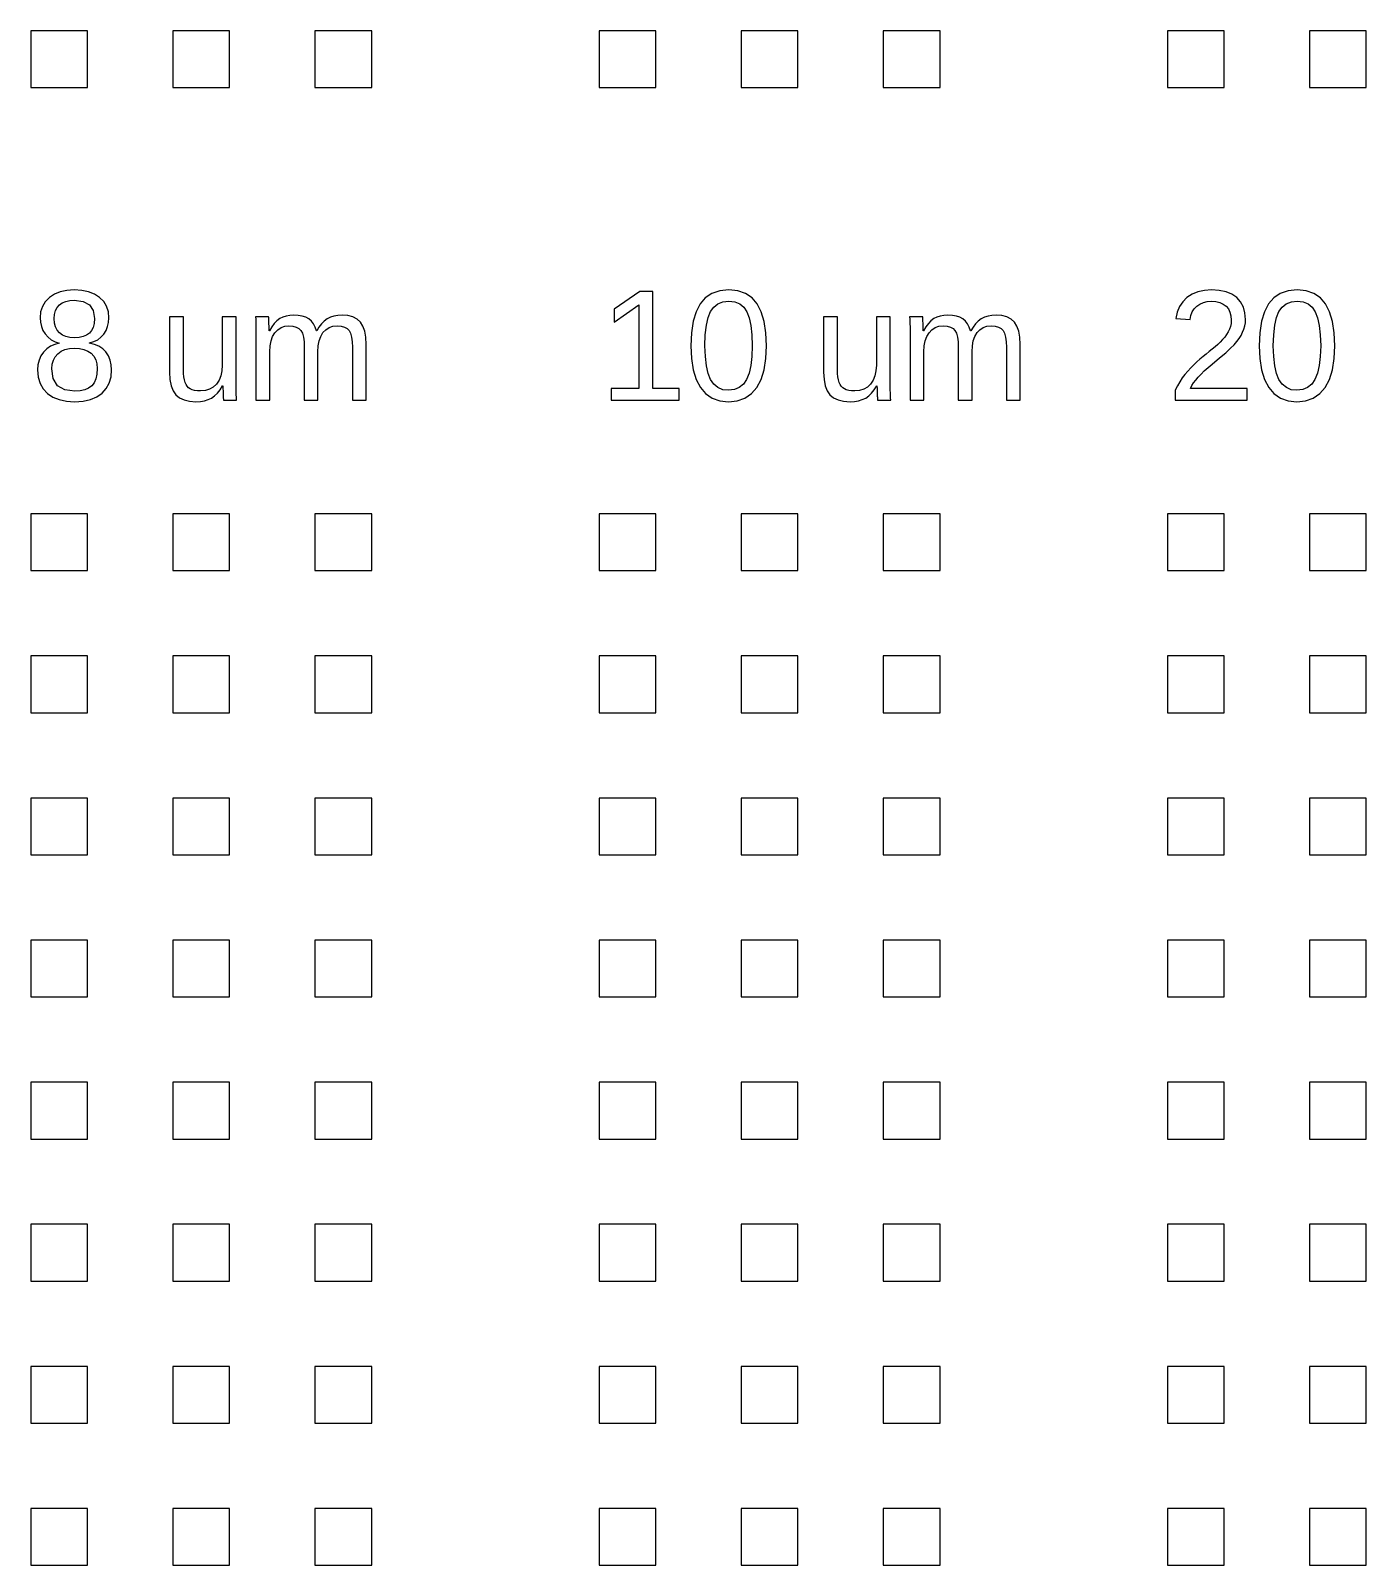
# Model space of a CAD drawing. Header units: metres. Extents: x -21500 to 21500, y -23900 to 23900.
# Drawn here: x 10400 to 15100, y 6400 to 11800 of the extents above; entities that cross this region are included whole.
import ezdxf

# ---------------------------------------------------------------- set-up
doc = ezdxf.new("R2010")
doc.units = ezdxf.units.M

msp = doc.modelspace()

# ---------------------------------------------------------------- linework, layer by layer
for p, q in [((10600, 11800), (10400, 11800)), ((10400, 11800), (10400, 11600)), ((10600, 11600), (10600, 11800)), ((11100, 11800), (10900, 11800)), ((10900, 11800), (10900, 11600)), ((11100, 11600), (11100, 11800)), ((11600, 11800), (11400, 11800)), ((11400, 11800), (11400, 11600)), ((11600, 11600), (11600, 11800)), ((12600, 11800), (12400, 11800)), ((12400, 11800), (12400, 11600)), ((12600, 11600), (12600, 11800)), ((13100, 11800), (12900, 11800)), ((12900, 11800), (12900, 11600)), ((13100, 11600), (13100, 11800)), ((13600, 11800), (13400, 11800)), ((13400, 11800), (13400, 11600)), ((13600, 11600), (13600, 11800)), ((14600, 11800), (14400, 11800)), ((14400, 11800), (14400, 11600)), ((14600, 11600), (14600, 11800)), ((15100, 11800), (14900, 11800)), ((14900, 11800), (14900, 11600)), ((15100, 11600), (15100, 11800)), ((10400, 11600), (10600, 11600)), ((10900, 11600), (11100, 11600)), ((11400, 11600), (11600, 11600)), ((12400, 11600), (12600, 11600)), ((12900, 11600), (13100, 11600)), ((13400, 11600), (13600, 11600)), ((14400, 11600), (14600, 11600)), ((14900, 11600), (15100, 11600)), ((10465.8, 10860.8), (10451.5, 10846.2)), ((10483.5, 10872.7), (10465.8, 10860.8)), ((10504.1, 10881.1), (10483.5, 10872.7)), ((10527.4, 10886.2), (10504.1, 10881.1)), ((10553.5, 10887.9), (10527.4, 10886.2)), ((10580.3, 10886.3), (10553.5, 10887.9)), ((10604, 10881.3), (10580.3, 10886.3)), ((10624.8, 10873), (10604, 10881.3)), ((10642.7, 10861.3), (10624.8, 10873)), ((10657, 10846.9), (10642.7, 10861.3)), ((12543.8, 10882.2), (12453.4, 10820.1)), ((12588.8, 10882.2), (12543.8, 10882.2)), ((12588.8, 10541.5), (12588.8, 10882.2)), ((12774, 10860.3), (12755.6, 10838.8)), ((12797.1, 10875.7), (12774, 10860.3)), ((12824.8, 10884.9), (12797.1, 10875.7)), ((12857.2, 10887.9), (12824.8, 10884.9)), ((12888.7, 10884.8), (12857.2, 10887.9)), ((12915.9, 10875.5), (12888.7, 10884.8)), ((12938.6, 10860), (12915.9, 10875.5)), ((12956.9, 10838.3), (12938.6, 10860)), ((14469, 10860.8), (14454, 10846.1)), ((14487, 10872.7), (14469, 10860.8)), ((14507.3, 10881.1), (14487, 10872.7)), ((14530.1, 10886.2), (14507.3, 10881.1)), ((14555.2, 10887.9), (14530.1, 10886.2)), ((14582.4, 10886.2), (14555.2, 10887.9)), ((14606.3, 10881.1), (14582.4, 10886.2)), ((14626.8, 10872.6), (14606.3, 10881.1)), ((14644, 10860.7), (14626.8, 10872.6)), ((14657.6, 10845.6), (14644, 10860.7)), ((14774, 10860.3), (14755.6, 10838.8)), ((14797.1, 10875.7), (14774, 10860.3)), ((14824.8, 10884.9), (14797.1, 10875.7)), ((14857.2, 10887.9), (14824.8, 10884.9)), ((14888.7, 10884.8), (14857.2, 10887.9)), ((14915.9, 10875.5), (14888.7, 10884.8)), ((14938.6, 10860), (14915.9, 10875.5)), ((14956.9, 10838.3), (14938.6, 10860)), ((10435.1, 10810.8), (10433.1, 10790)), ((10441.3, 10829.5), (10435.1, 10810.8)), ((10451.5, 10846.2), (10441.3, 10829.5)), ((10483, 10786.7), (10484.1, 10801.9)), ((10484.1, 10801.9), (10487.5, 10815)), ((10487.5, 10815), (10493.2, 10826.2)), ((10493.2, 10826.2), (10501.1, 10835.3)), ((10501.1, 10835.3), (10511.1, 10842.4)), ((10511.1, 10842.4), (10523.2, 10847.5)), ((10523.2, 10847.5), (10537.3, 10850.6)), ((10537.3, 10850.6), (10553.5, 10851.6)), ((10553.5, 10851.6), (10584.6, 10847.5)), ((10584.6, 10847.5), (10606.9, 10835.4)), ((10606.9, 10835.4), (10620.2, 10815.1)), ((10620.2, 10815.1), (10624.6, 10786.7)), ((10667.2, 10830.1), (10657, 10846.9)), ((10673.3, 10810.9), (10667.2, 10830.1)), ((10675.3, 10789.5), (10673.3, 10810.9)), ((12453.4, 10774), (12539.7, 10835.6)), ((12453.4, 10820.1), (12453.4, 10774)), ((12539.7, 10835.6), (12539.7, 10541.5)), ((12741.5, 10811.2), (12731.5, 10777.4)), ((12755.6, 10838.8), (12741.5, 10811.2)), ((12783.9, 10790.4), (12792.5, 10811.7)), ((12792.5, 10811.7), (12803.9, 10827.7)), ((12803.9, 10827.7), (12818.5, 10839.2)), ((12818.5, 10839.2), (12836.2, 10846)), ((12836.2, 10846), (12857.2, 10848.3)), ((12857.2, 10848.3), (12877.6, 10846)), ((12877.6, 10846), (12894.9, 10839)), ((12894.9, 10839), (12909.1, 10827.4)), ((12909.1, 10827.4), (12920.2, 10811.2)), ((12920.2, 10811.2), (12928.6, 10789.7)), ((12970.9, 10810.5), (12956.9, 10838.3)), ((12981, 10776.7), (12970.9, 10810.5)), ((14434.6, 10809.6), (14430.1, 10787.8)), ((14442.6, 10829), (14434.6, 10809.6)), ((14454, 10846.1), (14442.6, 10829)), ((14482.8, 10797.7), (14487.7, 10810.4)), ((14487.7, 10810.4), (14494.7, 10821.5)), ((14494.7, 10821.5), (14503.8, 10830.8)), ((14503.8, 10830.8), (14514.6, 10838.2)), ((14514.6, 10838.2), (14526.7, 10843.5)), ((14526.7, 10843.5), (14540.3, 10846.7)), ((14540.3, 10846.7), (14555.2, 10847.8)), ((14555.2, 10847.8), (14570.7, 10846.7)), ((14570.7, 10846.7), (14584.4, 10843.4)), ((14584.4, 10843.4), (14596.3, 10838)), ((14596.3, 10838), (14606.4, 10830.4)), ((14606.4, 10830.4), (14614.5, 10820.9)), ((14614.5, 10820.9), (14620.3, 10809.5)), ((14620.3, 10809.5), (14623.7, 10796.4)), ((14667.3, 10827.7), (14657.6, 10845.6)), ((14673.1, 10806.9), (14667.3, 10827.7)), ((14675.1, 10783.2), (14673.1, 10806.9)), ((14741.5, 10811.2), (14731.5, 10777.4)), ((14755.6, 10838.8), (14741.5, 10811.2)), ((14783.9, 10790.4), (14792.5, 10811.7)), ((14792.5, 10811.7), (14803.9, 10827.7)), ((14803.9, 10827.7), (14818.5, 10839.2)), ((14818.5, 10839.2), (14836.2, 10846)), ((14836.2, 10846), (14857.2, 10848.3)), ((14857.2, 10848.3), (14877.6, 10846)), ((14877.6, 10846), (14894.9, 10839)), ((14894.9, 10839), (14909.1, 10827.4)), ((14909.1, 10827.4), (14920.2, 10811.2)), ((14920.2, 10811.2), (14928.6, 10789.7)), ((14970.9, 10810.5), (14956.9, 10838.3)), ((14981, 10776.7), (14970.9, 10810.5)), ((10433.1, 10790), (10434.2, 10774.1)), ((10434.2, 10774.1), (10437.6, 10759.3)), ((10437.6, 10759.3), (10443.2, 10745.5)), ((10484.2, 10771.3), (10483, 10786.7)), ((10487.7, 10757.8), (10484.2, 10771.3)), ((10493.5, 10746.3), (10487.7, 10757.8)), ((10501.6, 10736.7), (10493.5, 10746.3)), ((10620.1, 10756.1), (10614.5, 10744.5)), ((10623.5, 10770.2), (10620.1, 10756.1)), ((10624.6, 10786.7), (10623.5, 10770.2)), ((10665.1, 10744.9), (10670.8, 10758.7)), ((10670.8, 10758.7), (10674.2, 10773.6)), ((10674.2, 10773.6), (10675.3, 10789.5)), ((10937.6, 10793.5), (10888.5, 10793.5)), ((10888.5, 10793.5), (10888.5, 10597.9)), ((10937.6, 10607.4), (10937.6, 10793.5)), ((11122.9, 10793.5), (11074.1, 10793.5)), ((11074.1, 10793.5), (11074.1, 10623.4)), ((11122.9, 10562.7), (11122.9, 10793.5)), ((11237.2, 10793.5), (11191.1, 10793.5)), ((11191.1, 10793.5), (11191.8, 10785.3)), ((11191.8, 10785.3), (11192.3, 10772.2)), ((11192.3, 10772.2), (11192.6, 10754)), ((11192.6, 10754), (11192.7, 10730.9)), ((11237.3, 10792.6), (11237.2, 10793.5)), ((11237.5, 10791), (11237.3, 10792.6)), ((11237.6, 10788.9), (11237.5, 10791)), ((11237.8, 10786.2), (11237.6, 10788.9)), ((11237.9, 10783.1), (11237.8, 10786.2)), ((11238.1, 10779.8), (11237.9, 10783.1)), ((11238.2, 10776.3), (11238.1, 10779.8)), ((11238.4, 10772.5), (11238.2, 10776.3)), ((11238.6, 10767.8), (11238.4, 10772.5)), ((11238.9, 10761.3), (11238.6, 10767.8)), ((11239.1, 10753.2), (11238.9, 10761.3)), ((11239.4, 10743.3), (11239.1, 10753.2)), ((11248.3, 10757.8), (11240.2, 10743.3)), ((11257.1, 10769.8), (11248.3, 10757.8)), ((11266.4, 10779.5), (11257.1, 10769.8)), ((11259.5, 10737.4), (11269.4, 10747.8)), ((11276.3, 10786.7), (11266.4, 10779.5)), ((11269.4, 10747.8), (11280.9, 10755.3)), ((11287, 10792.1), (11276.3, 10786.7)), ((11280.9, 10755.3), (11294, 10759.8)), ((11298.9, 10795.9), (11287, 10792.1)), ((11294, 10759.8), (11308.8, 10761.2)), ((11311.8, 10798.2), (11298.9, 10795.9)), ((11308.8, 10761.2), (11322.9, 10760.2)), ((11325.9, 10799), (11311.8, 10798.2)), ((11322.9, 10760.2), (11334.5, 10757.2)), ((11341.7, 10798.1), (11325.9, 10799)), ((11334.5, 10757.2), (11343.9, 10752.1)), ((11355.8, 10795.6), (11341.7, 10798.1)), ((11343.9, 10752.1), (11350.9, 10745)), ((11368.1, 10791.5), (11355.8, 10795.6)), ((11378.7, 10785.7), (11368.1, 10791.5)), ((11387.6, 10778), (11378.7, 10785.7)), ((11395.1, 10768.4), (11387.6, 10778)), ((11401.1, 10756.9), (11395.1, 10768.4)), ((11405.7, 10743.3), (11401.1, 10756.9)), ((11414.5, 10757.1), (11406.5, 10743.3)), ((11423.3, 10768.8), (11414.5, 10757.1)), ((11432.9, 10778.4), (11423.3, 10768.8)), ((11428.6, 10737.5), (11438.4, 10747.9)), ((11443.2, 10785.9), (11432.9, 10778.4)), ((11438.4, 10747.9), (11449.9, 10755.3)), ((11454.6, 10791.6), (11443.2, 10785.9)), ((11449.9, 10755.3), (11463.3, 10759.8)), ((11467.1, 10795.7), (11454.6, 10791.6)), ((11463.3, 10759.8), (11478.4, 10761.2)), ((11480.7, 10798.1), (11467.1, 10795.7)), ((11478.4, 10761.2), (11492.4, 10760.2)), ((11495.5, 10799), (11480.7, 10798.1)), ((11492.4, 10760.2), (11504.1, 10757.2)), ((11516.2, 10797.4), (11495.5, 10799)), ((11504.1, 10757.2), (11513.4, 10752.1)), ((11513.4, 10752.1), (11520.4, 10745)), ((11533.9, 10792.9), (11516.2, 10797.4)), ((11548.5, 10785.4), (11533.9, 10792.9)), ((11560.2, 10774.8), (11548.5, 10785.4)), ((11569, 10760.8), (11560.2, 10774.8)), ((11575.3, 10742.9), (11569, 10760.8)), ((12731.5, 10777.4), (12725.4, 10737.4)), ((12774, 10730.2), (12777.7, 10763.3)), ((12777.7, 10763.3), (12783.9, 10790.4)), ((12928.6, 10789.7), (12934.6, 10762.6)), ((12934.6, 10762.6), (12938.2, 10729.8)), ((12987, 10737), (12981, 10776.7)), ((13239.4, 10793.5), (13190.3, 10793.5)), ((13190.3, 10793.5), (13190.3, 10597.9)), ((13239.4, 10607.4), (13239.4, 10793.5)), ((13424.7, 10793.5), (13375.8, 10793.5)), ((13375.8, 10793.5), (13375.8, 10623.4)), ((13424.7, 10562.7), (13424.7, 10793.5)), ((13538.9, 10793.5), (13492.8, 10793.5)), ((13492.8, 10793.5), (13493.5, 10785.3)), ((13493.5, 10785.3), (13494, 10772.2)), ((13494, 10772.2), (13494.4, 10754)), ((13494.4, 10754), (13494.5, 10730.9)), ((13539.1, 10792.6), (13538.9, 10793.5)), ((13539.2, 10791), (13539.1, 10792.6)), ((13539.3, 10788.9), (13539.2, 10791)), ((13539.5, 10786.2), (13539.3, 10788.9)), ((13539.6, 10783.1), (13539.5, 10786.2)), ((13539.8, 10779.8), (13539.6, 10783.1)), ((13540, 10776.3), (13539.8, 10779.8)), ((13540.2, 10772.5), (13540, 10776.3)), ((13540.4, 10767.8), (13540.2, 10772.5)), ((13540.6, 10761.3), (13540.4, 10767.8)), ((13540.9, 10753.2), (13540.6, 10761.3)), ((13541.1, 10743.3), (13540.9, 10753.2)), ((13550.1, 10757.8), (13541.9, 10743.3)), ((13558.8, 10769.8), (13550.1, 10757.8)), ((13568.1, 10779.5), (13558.8, 10769.8)), ((13561.2, 10737.4), (13571.1, 10747.8)), ((13578, 10786.7), (13568.1, 10779.5)), ((13571.1, 10747.8), (13582.6, 10755.3)), ((13588.7, 10792.1), (13578, 10786.7)), ((13582.6, 10755.3), (13595.8, 10759.8)), ((13600.6, 10795.9), (13588.7, 10792.1)), ((13595.8, 10759.8), (13610.6, 10761.2)), ((13613.6, 10798.2), (13600.6, 10795.9)), ((13610.6, 10761.2), (13624.6, 10760.2)), ((13627.7, 10799), (13613.6, 10798.2)), ((13624.6, 10760.2), (13636.3, 10757.2)), ((13643.5, 10798.1), (13627.7, 10799)), ((13636.3, 10757.2), (13645.6, 10752.1)), ((13657.5, 10795.6), (13643.5, 10798.1)), ((13645.6, 10752.1), (13652.6, 10745)), ((13669.8, 10791.5), (13657.5, 10795.6)), ((13680.4, 10785.7), (13669.8, 10791.5)), ((13689.4, 10778), (13680.4, 10785.7)), ((13696.9, 10768.4), (13689.4, 10778)), ((13702.9, 10756.9), (13696.9, 10768.4)), ((13707.4, 10743.3), (13702.9, 10756.9)), ((13716.2, 10757.1), (13708.2, 10743.3)), ((13725, 10768.8), (13716.2, 10757.1)), ((13734.6, 10778.4), (13725, 10768.8)), ((13730.3, 10737.5), (13740.1, 10747.9)), ((13745, 10785.9), (13734.6, 10778.4)), ((13740.1, 10747.9), (13751.7, 10755.3)), ((13756.3, 10791.6), (13745, 10785.9)), ((13751.7, 10755.3), (13765, 10759.8)), ((13768.8, 10795.7), (13756.3, 10791.6)), ((13765, 10759.8), (13780.1, 10761.2)), ((13782.4, 10798.1), (13768.8, 10795.7)), ((13780.1, 10761.2), (13794.1, 10760.2)), ((13797.2, 10799), (13782.4, 10798.1)), ((13794.1, 10760.2), (13805.8, 10757.2)), ((13817.9, 10797.4), (13797.2, 10799)), ((13805.8, 10757.2), (13815.2, 10752.1)), ((13815.2, 10752.1), (13822.2, 10745)), ((13835.6, 10792.9), (13817.9, 10797.4)), ((13850.3, 10785.4), (13835.6, 10792.9)), ((13861.9, 10774.8), (13850.3, 10785.4)), ((13870.7, 10760.8), (13861.9, 10774.8)), ((13877.1, 10742.9), (13870.7, 10760.8)), ((14430.1, 10787.8), (14480, 10783.2)), ((14480, 10783.2), (14482.8, 10797.7)), ((14618.9, 10749.3), (14614.2, 10739.8)), ((14622.2, 10759.5), (14618.9, 10749.3)), ((14624.2, 10770.2), (14622.2, 10759.5)), ((14623.7, 10796.4), (14624.9, 10781.6)), ((14624.9, 10781.6), (14624.2, 10770.2)), ((14664.9, 10739), (14669.4, 10750)), ((14669.4, 10750), (14672.5, 10761)), ((14672.5, 10761), (14674.4, 10772.1)), ((14674.4, 10772.1), (14675.1, 10783.2)), ((14731.5, 10777.4), (14725.4, 10737.4)), ((14774, 10730.2), (14777.7, 10763.3)), ((14777.7, 10763.3), (14783.9, 10790.4)), ((14928.6, 10789.7), (14934.6, 10762.6)), ((14934.6, 10762.6), (14938.2, 10729.8)), ((14987, 10737), (14981, 10776.7)), ((10443.2, 10745.5), (10451.1, 10732.8)), ((10451.1, 10732.8), (10461, 10721.6)), ((10461, 10721.6), (10472.5, 10712.6)), ((10484.4, 10696), (10470, 10689.5)), ((10472.5, 10712.6), (10485.6, 10705.7)), ((10500.4, 10699.9), (10484.4, 10696)), ((10485.6, 10705.7), (10500.4, 10701)), ((10500.4, 10701), (10500.4, 10699.9)), ((10511.8, 10729.2), (10501.6, 10736.7)), ((10524, 10723.8), (10511.8, 10729.2)), ((10538.1, 10720.5), (10524, 10723.8)), ((10554.1, 10719.5), (10538.1, 10720.5)), ((10570.3, 10720.5), (10554.1, 10719.5)), ((10584.4, 10723.4), (10570.3, 10720.5)), ((10596.5, 10728.4), (10584.4, 10723.4)), ((10606.6, 10735.3), (10596.5, 10728.4)), ((10614.5, 10744.5), (10606.6, 10735.3)), ((10607.5, 10701.6), (10622.4, 10705.8)), ((10607.5, 10700.5), (10607.5, 10701.6)), ((10624.8, 10696.3), (10607.5, 10700.5)), ((10622.4, 10705.8), (10635.7, 10712.3)), ((10640.1, 10689.7), (10624.8, 10696.3)), ((10635.7, 10712.3), (10647.3, 10721.1)), ((10647.3, 10721.1), (10657.2, 10732.2)), ((10657.2, 10732.2), (10665.1, 10744.9)), ((11192.7, 10730.9), (11192.7, 10500)), ((11240.2, 10743.3), (11239.4, 10743.3)), ((11242.4, 10690.6), (11245.8, 10708.6)), ((11245.8, 10708.6), (11251.5, 10724.2)), ((11251.5, 10724.2), (11259.5, 10737.4)), ((11350.9, 10745), (11356, 10735.2)), ((11356, 10735.2), (11359.6, 10722.1)), ((11359.6, 10722.1), (11361.8, 10705.7)), ((11361.8, 10705.7), (11362.5, 10686.1)), ((11406.5, 10743.3), (11405.7, 10743.3)), ((11411.9, 10690.7), (11415.3, 10708.8)), ((11415.3, 10708.8), (11420.8, 10724.4)), ((11420.8, 10724.4), (11428.6, 10737.5)), ((11520.4, 10745), (11525.5, 10735.2)), ((11525.5, 10735.2), (11529.2, 10722.1)), ((11529.2, 10722.1), (11531.4, 10705.7)), ((11531.4, 10705.7), (11532.1, 10686.1)), ((11579.1, 10721.2), (11575.3, 10742.9)), ((11580.4, 10695.6), (11579.1, 10721.2)), ((11580.4, 10500), (11580.4, 10695.6)), ((12725.4, 10737.4), (12723.4, 10691.3)), ((12772.8, 10691.3), (12774, 10730.2)), ((12938.2, 10729.8), (12939.4, 10691.3)), ((12989, 10691.3), (12987, 10737)), ((13494.5, 10730.9), (13494.5, 10500)), ((13541.9, 10743.3), (13541.1, 10743.3)), ((13544.1, 10690.6), (13547.6, 10708.6)), ((13547.6, 10708.6), (13553.2, 10724.2)), ((13553.2, 10724.2), (13561.2, 10737.4)), ((13652.6, 10745), (13657.7, 10735.2)), ((13657.7, 10735.2), (13661.4, 10722.1)), ((13661.4, 10722.1), (13663.5, 10705.7)), ((13663.5, 10705.7), (13664.3, 10686.1)), ((13708.2, 10743.3), (13707.4, 10743.3)), ((13713.7, 10690.7), (13717, 10708.8)), ((13717, 10708.8), (13722.6, 10724.4)), ((13722.6, 10724.4), (13730.3, 10737.5)), ((13822.2, 10745), (13827.3, 10735.2)), ((13827.3, 10735.2), (13830.9, 10722.1)), ((13830.9, 10722.1), (13833.1, 10705.7)), ((13833.1, 10705.7), (13833.8, 10686.1)), ((13880.9, 10721.2), (13877.1, 10742.9)), ((13882.1, 10695.6), (13880.9, 10721.2)), ((13882.1, 10500), (13882.1, 10695.6)), ((14577.2, 10696.1), (14567.7, 10687.7)), ((14586.1, 10704.5), (14577.2, 10696.1)), ((14594.4, 10713.1), (14586.1, 10704.5)), ((14601.8, 10721.8), (14594.4, 10713.1)), ((14608.4, 10730.7), (14601.8, 10721.8)), ((14614.2, 10739.8), (14608.4, 10730.7)), ((14622.3, 10682.6), (14634.7, 10695.1)), ((14634.7, 10695.1), (14644.1, 10706)), ((14644.1, 10706), (14652.3, 10717)), ((14652.3, 10717), (14659.2, 10728)), ((14659.2, 10728), (14664.9, 10739)), ((14725.4, 10737.4), (14723.4, 10691.3)), ((14772.8, 10691.3), (14774, 10730.2)), ((14938.2, 10729.8), (14939.4, 10691.3)), ((14989, 10691.3), (14987, 10737)), ((10429.5, 10640.5), (10425.5, 10624)), ((10436.2, 10655.5), (10429.5, 10640.5)), ((10445.6, 10669), (10436.2, 10655.5)), ((10457, 10680.5), (10445.6, 10669)), ((10470, 10689.5), (10457, 10680.5)), ((10475.9, 10626.2), (10479.8, 10640.4)), ((10479.8, 10640.4), (10486.4, 10652.8)), ((10486.4, 10652.8), (10495.5, 10663.4)), ((10495.5, 10663.4), (10507, 10671.9)), ((10507, 10671.9), (10520.4, 10678)), ((10520.4, 10678), (10536, 10681.6)), ((10536, 10681.6), (10553.5, 10682.8)), ((10553.5, 10682.8), (10571.6, 10681.7)), ((10571.6, 10681.7), (10587.5, 10678.3)), ((10587.5, 10678.3), (10601.3, 10672.7)), ((10601.3, 10672.7), (10613, 10664.8)), ((10613, 10664.8), (10622.2, 10654.7)), ((10622.2, 10654.7), (10628.8, 10642.4)), ((10628.8, 10642.4), (10632.8, 10627.9)), ((10653.3, 10680.8), (10640.1, 10689.7)), ((10664.5, 10669.4), (10653.3, 10680.8)), ((10673.4, 10656.1), (10664.5, 10669.4)), ((10679.8, 10641.2), (10673.4, 10656.1)), ((10683.6, 10624.7), (10679.8, 10641.2)), ((11241.3, 10670.1), (11242.4, 10690.6)), ((11241.3, 10500), (11241.3, 10670.1)), ((11362.5, 10686.1), (11362.5, 10500)), ((11410.8, 10670.1), (11411.9, 10690.7)), ((11410.8, 10500), (11410.8, 10670.1)), ((11532.1, 10686.1), (11532.1, 10500)), ((12723.4, 10691.3), (12725.5, 10646)), ((12725.5, 10646), (12731.7, 10606.5)), ((12774.1, 10653.3), (12772.8, 10691.3)), ((12777.8, 10620.8), (12774.1, 10653.3)), ((12938.1, 10654), (12934.4, 10621.8)), ((12939.4, 10691.3), (12938.1, 10654)), ((12980.6, 10606.8), (12986.9, 10646.2)), ((12986.9, 10646.2), (12989, 10691.3)), ((13543, 10670.1), (13544.1, 10690.6)), ((13543, 10500), (13543, 10670.1)), ((13664.3, 10686.1), (13664.3, 10500)), ((13712.6, 10670.1), (13713.7, 10690.7)), ((13712.6, 10500), (13712.6, 10670.1)), ((13833.8, 10686.1), (13833.8, 10500)), ((14514.6, 10644.1), (14503.6, 10634.4)), ((14525.5, 10653.4), (14514.6, 10644.1)), ((14536.4, 10662.3), (14525.5, 10653.4)), ((14547.2, 10670.9), (14536.4, 10662.3)), ((14557.7, 10679.3), (14547.2, 10670.9)), ((14567.7, 10687.7), (14557.7, 10679.3)), ((14557.9, 10627), (14583.9, 10648.5)), ((14583.9, 10648.5), (14605.4, 10667)), ((14605.4, 10667), (14622.3, 10682.6)), ((14723.4, 10691.3), (14725.5, 10646)), ((14725.5, 10646), (14731.7, 10606.5)), ((14774.1, 10653.3), (14772.8, 10691.3)), ((14777.8, 10620.8), (14774.1, 10653.3)), ((14938.1, 10654), (14934.4, 10621.8)), ((14939.4, 10691.3), (14938.1, 10654)), ((14980.6, 10606.8), (14986.9, 10646.2)), ((14986.9, 10646.2), (14989, 10691.3)), ((10425.5, 10624), (10424.1, 10606.1)), ((10424.1, 10606.1), (10426.3, 10580.9)), ((10474.6, 10610.1), (10475.9, 10626.2)), ((10479.6, 10575.6), (10474.6, 10610.1)), ((10632.9, 10591.8), (10629.2, 10575.1)), ((10632.8, 10627.9), (10634.1, 10611.2)), ((10634.1, 10611.2), (10632.9, 10591.8)), ((10682.7, 10581.6), (10684.8, 10606.6)), ((10684.8, 10606.6), (10683.6, 10624.7)), ((10888.5, 10597.9), (10889.9, 10572.2)), ((10938, 10593.7), (10937.6, 10607.4)), ((10939.1, 10581.7), (10938, 10593.7)), ((11069, 10585.3), (11062.7, 10569.7)), ((11072.8, 10603.2), (11069, 10585.3)), ((11074.1, 10623.4), (11072.8, 10603.2)), ((12731.7, 10606.5), (12742.1, 10572.7)), ((12784, 10593.7), (12777.8, 10620.8)), ((12792.7, 10572.2), (12784, 10593.7)), ((12928.1, 10594.8), (12919.3, 10573)), ((12934.4, 10621.8), (12928.1, 10594.8)), ((12970, 10573.1), (12980.6, 10606.8)), ((13190.3, 10597.9), (13191.7, 10572.2)), ((13239.7, 10593.7), (13239.4, 10607.4)), ((13240.8, 10581.7), (13239.7, 10593.7)), ((13370.7, 10585.3), (13364.4, 10569.7)), ((13374.6, 10603.2), (13370.7, 10585.3)), ((13375.8, 10623.4), (13374.6, 10603.2)), ((14461.7, 10590.5), (14452.1, 10577.9)), ((14471.8, 10602.3), (14461.7, 10590.5)), ((14482.2, 10613.6), (14471.8, 10602.3)), ((14492.8, 10624.3), (14482.2, 10613.6)), ((14503.6, 10634.4), (14492.8, 10624.3)), ((14508.2, 10581), (14518.3, 10591.5)), ((14518.3, 10591.5), (14529.9, 10602.7)), ((14529.9, 10602.7), (14543.1, 10614.5)), ((14543.1, 10614.5), (14557.9, 10627)), ((14731.7, 10606.5), (14742.1, 10572.7)), ((14784, 10593.7), (14777.8, 10620.8)), ((14792.7, 10572.2), (14784, 10593.7)), ((14928.1, 10594.8), (14919.3, 10573)), ((14934.4, 10621.8), (14928.1, 10594.8)), ((14970, 10573.1), (14980.6, 10606.8)), ((10426.3, 10580.9), (10432.8, 10558.7)), ((10432.8, 10558.7), (10443.6, 10539.6)), ((10443.6, 10539.6), (10458.7, 10523.6)), ((10494.7, 10550.9), (10479.6, 10575.6)), ((10519.9, 10536.1), (10494.7, 10550.9)), ((10555.2, 10531.2), (10519.9, 10536.1)), ((10573.8, 10532.4), (10555.2, 10531.2)), ((10590, 10536), (10573.8, 10532.4)), ((10603.5, 10542), (10590, 10536)), ((10614.6, 10550.3), (10603.5, 10542)), ((10623.1, 10561.3), (10614.6, 10550.3)), ((10629.2, 10575.1), (10623.1, 10561.3)), ((10651.2, 10524.1), (10665.9, 10540.4)), ((10665.9, 10540.4), (10676.4, 10559.5)), ((10676.4, 10559.5), (10682.7, 10581.6)), ((10889.9, 10572.2), (10894.1, 10550.4)), ((10894.1, 10550.4), (10901.1, 10532.5)), ((10901.1, 10532.5), (10910.9, 10518.6)), ((10940.9, 10571.2), (10939.1, 10581.7)), ((10943.3, 10562.4), (10940.9, 10571.2)), ((10946.6, 10555), (10943.3, 10562.4)), ((10950.7, 10548.6), (10946.6, 10555)), ((10955.7, 10543.4), (10950.7, 10548.6)), ((10961.5, 10539.3), (10955.7, 10543.4)), ((10968.5, 10536.2), (10961.5, 10539.3)), ((10976.9, 10534), (10968.5, 10536.2)), ((10986.8, 10532.7), (10976.9, 10534)), ((10998.1, 10532.3), (10986.8, 10532.7)), ((11014.8, 10533.8), (10998.1, 10532.3)), ((11029.7, 10538.3), (11014.8, 10533.8)), ((11042.7, 10545.9), (11029.7, 10538.3)), ((11053.8, 10556.4), (11042.7, 10545.9)), ((11062.7, 10569.7), (11053.8, 10556.4)), ((11057.3, 10524.2), (11066.7, 10536.1)), ((11066.7, 10536.1), (11075.5, 10550.2)), ((11075.5, 10550.2), (11076.3, 10550.2)), ((11076.3, 10550.2), (11076.5, 10540.3)), ((11076.5, 10540.3), (11076.8, 10532.2)), ((11076.8, 10532.2), (11077, 10525.7)), ((11123, 10539.5), (11122.9, 10562.7)), ((11123.3, 10521.4), (11123, 10539.5)), ((12539.7, 10541.5), (12442.3, 10541.5)), ((12442.3, 10541.5), (12442.3, 10500)), ((12681.9, 10541.5), (12588.8, 10541.5)), ((12681.9, 10500), (12681.9, 10541.5)), ((12742.1, 10572.7), (12756.5, 10544.8)), ((12756.5, 10544.8), (12775.1, 10522.8)), ((12804.2, 10555.7), (12792.7, 10572.2)), ((12818.6, 10543.9), (12804.2, 10555.7)), ((12835.9, 10536.8), (12818.6, 10543.9)), ((12856.1, 10534.5), (12835.9, 10536.8)), ((12876.2, 10536.9), (12856.1, 10534.5)), ((12893.5, 10544.1), (12876.2, 10536.9)), ((12907.8, 10556.1), (12893.5, 10544.1)), ((12919.3, 10573), (12907.8, 10556.1)), ((12936.3, 10523), (12955.2, 10545)), ((12955.2, 10545), (12970, 10573.1)), ((13191.7, 10572.2), (13195.9, 10550.4)), ((13195.9, 10550.4), (13202.9, 10532.5)), ((13202.9, 10532.5), (13212.7, 10518.6)), ((13242.6, 10571.2), (13240.8, 10581.7)), ((13245.1, 10562.4), (13242.6, 10571.2)), ((13248.3, 10555), (13245.1, 10562.4)), ((13252.5, 10548.6), (13248.3, 10555)), ((13257.4, 10543.4), (13252.5, 10548.6)), ((13263.3, 10539.3), (13257.4, 10543.4)), ((13270.2, 10536.2), (13263.3, 10539.3)), ((13278.6, 10534), (13270.2, 10536.2)), ((13288.5, 10532.7), (13278.6, 10534)), ((13299.9, 10532.3), (13288.5, 10532.7)), ((13316.6, 10533.8), (13299.9, 10532.3)), ((13331.4, 10538.3), (13316.6, 10533.8)), ((13344.4, 10545.9), (13331.4, 10538.3)), ((13355.5, 10556.4), (13344.4, 10545.9)), ((13364.4, 10569.7), (13355.5, 10556.4)), ((13359, 10524.2), (13368.5, 10536.1)), ((13368.5, 10536.1), (13377.2, 10550.2)), ((13377.2, 10550.2), (13378, 10550.2)), ((13378, 10550.2), (13378.3, 10540.3)), ((13378.3, 10540.3), (13378.5, 10532.2)), ((13378.5, 10532.2), (13378.7, 10525.7)), ((13424.8, 10539.5), (13424.7, 10562.7)), ((13425.1, 10521.4), (13424.8, 10539.5)), ((14435.2, 10549.9), (14427.9, 10534.5)), ((14427.9, 10534.5), (14427.9, 10500)), ((14443.3, 10564.3), (14435.2, 10549.9)), ((14452.1, 10577.9), (14443.3, 10564.3)), ((14481.7, 10541.5), (14486.4, 10551.1)), ((14681, 10541.5), (14481.7, 10541.5)), ((14486.4, 10551.1), (14492.4, 10560.9)), ((14492.4, 10560.9), (14499.7, 10570.8)), ((14499.7, 10570.8), (14508.2, 10581)), ((14681, 10500), (14681, 10541.5)), ((14742.1, 10572.7), (14756.5, 10544.8)), ((14756.5, 10544.8), (14775.1, 10522.8)), ((14804.2, 10555.7), (14792.7, 10572.2)), ((14818.6, 10543.9), (14804.2, 10555.7)), ((14835.9, 10536.8), (14818.6, 10543.9)), ((14856.1, 10534.5), (14835.9, 10536.8)), ((14876.2, 10536.9), (14856.1, 10534.5)), ((14893.5, 10544.1), (14876.2, 10536.9)), ((14907.8, 10556.1), (14893.5, 10544.1)), ((14919.3, 10573), (14907.8, 10556.1)), ((14936.3, 10523), (14955.2, 10545)), ((14955.2, 10545), (14970, 10573.1)), ((10458.7, 10523.6), (10477.7, 10510.9)), ((10477.7, 10510.9), (10500, 10501.8)), ((10500, 10501.8), (10525.6, 10496.4)), ((10525.6, 10496.4), (10554.6, 10494.6)), ((10554.6, 10494.6), (10584.3, 10496.4)), ((10584.3, 10496.4), (10610.2, 10502)), ((10610.2, 10502), (10632.6, 10511.2)), ((10632.6, 10511.2), (10651.2, 10524.1)), ((10910.9, 10518.6), (10923.7, 10508.1)), ((10923.7, 10508.1), (10939.8, 10500.6)), ((10939.8, 10500.6), (10959.1, 10496.1)), ((10959.1, 10496.1), (10981.6, 10494.6)), ((10981.6, 10494.6), (10997.3, 10495.4)), ((10997.3, 10495.4), (11011.7, 10497.7)), ((11011.7, 10497.7), (11024.8, 10501.7)), ((11024.8, 10501.7), (11036.5, 10507.2)), ((11036.5, 10507.2), (11047.3, 10514.6)), ((11047.3, 10514.6), (11057.3, 10524.2)), ((11077, 10525.7), (11077.2, 10521)), ((11077.2, 10521), (11077.4, 10517.3)), ((11077.4, 10517.3), (11077.6, 10513.7)), ((11077.6, 10513.7), (11077.8, 10510.4)), ((11077.8, 10510.4), (11077.9, 10507.3)), ((11077.9, 10507.3), (11078, 10504.6)), ((11078, 10504.6), (11078.2, 10502.5)), ((11078.2, 10502.5), (11078.3, 10501)), ((11078.3, 10501), (11078.4, 10500)), ((11078.4, 10500), (11124.6, 10500)), ((11123.8, 10508.2), (11123.3, 10521.4)), ((11124.6, 10500), (11123.8, 10508.2)), ((11192.7, 10500), (11241.3, 10500)), ((11362.5, 10500), (11410.8, 10500)), ((11532.1, 10500), (11580.4, 10500)), ((12442.3, 10500), (12681.9, 10500)), ((12775.1, 10522.8), (12797.8, 10507.1)), ((12797.8, 10507.1), (12824.6, 10497.7)), ((12824.6, 10497.7), (12855.5, 10494.6)), ((12855.5, 10494.6), (12886.5, 10497.7)), ((12886.5, 10497.7), (12913.4, 10507.2)), ((12913.4, 10507.2), (12936.3, 10523)), ((13212.7, 10518.6), (13225.5, 10508.1)), ((13225.5, 10508.1), (13241.5, 10500.6)), ((13241.5, 10500.6), (13260.8, 10496.1)), ((13260.8, 10496.1), (13283.3, 10494.6)), ((13283.3, 10494.6), (13299.1, 10495.4)), ((13299.1, 10495.4), (13313.5, 10497.7)), ((13313.5, 10497.7), (13326.5, 10501.7)), ((13326.5, 10501.7), (13338.3, 10507.2)), ((13338.3, 10507.2), (13349, 10514.6)), ((13349, 10514.6), (13359, 10524.2)), ((13378.7, 10525.7), (13379, 10521)), ((13379, 10521), (13379.1, 10517.3)), ((13379.1, 10517.3), (13379.3, 10513.7)), ((13379.3, 10513.7), (13379.5, 10510.4)), ((13379.5, 10510.4), (13379.6, 10507.3)), ((13379.6, 10507.3), (13379.8, 10504.6)), ((13379.8, 10504.6), (13379.9, 10502.5)), ((13379.9, 10502.5), (13380, 10501)), ((13380, 10501), (13380.2, 10500)), ((13380.2, 10500), (13426.3, 10500)), ((13425.6, 10508.2), (13425.1, 10521.4)), ((13426.3, 10500), (13425.6, 10508.2)), ((13494.5, 10500), (13543, 10500)), ((13664.3, 10500), (13712.6, 10500)), ((13833.8, 10500), (13882.1, 10500)), ((14427.9, 10500), (14681, 10500)), ((14775.1, 10522.8), (14797.8, 10507.1)), ((14797.8, 10507.1), (14824.6, 10497.7)), ((14824.6, 10497.7), (14855.5, 10494.6)), ((14855.5, 10494.6), (14886.5, 10497.7)), ((14886.5, 10497.7), (14913.4, 10507.2)), ((14913.4, 10507.2), (14936.3, 10523)), ((10600, 10100), (10400, 10100)), ((10400, 10100), (10400, 9900)), ((10600, 9900), (10600, 10100)), ((11100, 10100), (10900, 10100)), ((10900, 10100), (10900, 9900)), ((11100, 9900), (11100, 10100)), ((11600, 10100), (11400, 10100)), ((11400, 10100), (11400, 9900)), ((11600, 9900), (11600, 10100)), ((12600, 10100), (12400, 10100)), ((12400, 10100), (12400, 9900)), ((12600, 9900), (12600, 10100)), ((13100, 10100), (12900, 10100)), ((12900, 10100), (12900, 9900)), ((13100, 9900), (13100, 10100)), ((13600, 10100), (13400, 10100)), ((13400, 10100), (13400, 9900)), ((13600, 9900), (13600, 10100)), ((14600, 10100), (14400, 10100)), ((14400, 10100), (14400, 9900)), ((14600, 9900), (14600, 10100)), ((15100, 10100), (14900, 10100)), ((14900, 10100), (14900, 9900)), ((15100, 9900), (15100, 10100)), ((10400, 9900), (10600, 9900)), ((10900, 9900), (11100, 9900)), ((11400, 9900), (11600, 9900)), ((12400, 9900), (12600, 9900)), ((12900, 9900), (13100, 9900)), ((13400, 9900), (13600, 9900)), ((14400, 9900), (14600, 9900)), ((14900, 9900), (15100, 9900)), ((10600, 9600), (10400, 9600)), ((10400, 9600), (10400, 9400)), ((10600, 9400), (10600, 9600)), ((11100, 9600), (10900, 9600)), ((10900, 9600), (10900, 9400)), ((11100, 9400), (11100, 9600)), ((11600, 9600), (11400, 9600)), ((11400, 9600), (11400, 9400)), ((11600, 9400), (11600, 9600)), ((12600, 9600), (12400, 9600)), ((12400, 9600), (12400, 9400)), ((12600, 9400), (12600, 9600)), ((13100, 9600), (12900, 9600)), ((12900, 9600), (12900, 9400)), ((13100, 9400), (13100, 9600)), ((13600, 9600), (13400, 9600)), ((13400, 9600), (13400, 9400)), ((13600, 9400), (13600, 9600)), ((14600, 9600), (14400, 9600)), ((14400, 9600), (14400, 9400)), ((14600, 9400), (14600, 9600)), ((15100, 9600), (14900, 9600)), ((14900, 9600), (14900, 9400)), ((15100, 9400), (15100, 9600)), ((10400, 9400), (10600, 9400)), ((10900, 9400), (11100, 9400)), ((11400, 9400), (11600, 9400)), ((12400, 9400), (12600, 9400)), ((12900, 9400), (13100, 9400)), ((13400, 9400), (13600, 9400)), ((14400, 9400), (14600, 9400)), ((14900, 9400), (15100, 9400)), ((10600, 9100), (10400, 9100)), ((10400, 9100), (10400, 8900)), ((10600, 8900), (10600, 9100)), ((11100, 9100), (10900, 9100)), ((10900, 9100), (10900, 8900)), ((11100, 8900), (11100, 9100)), ((11600, 9100), (11400, 9100)), ((11400, 9100), (11400, 8900)), ((11600, 8900), (11600, 9100)), ((12600, 9100), (12400, 9100)), ((12400, 9100), (12400, 8900)), ((12600, 8900), (12600, 9100)), ((13100, 9100), (12900, 9100)), ((12900, 9100), (12900, 8900)), ((13100, 8900), (13100, 9100)), ((13600, 9100), (13400, 9100)), ((13400, 9100), (13400, 8900)), ((13600, 8900), (13600, 9100)), ((14600, 9100), (14400, 9100)), ((14400, 9100), (14400, 8900)), ((14600, 8900), (14600, 9100)), ((15100, 9100), (14900, 9100)), ((14900, 9100), (14900, 8900)), ((15100, 8900), (15100, 9100)), ((10400, 8900), (10600, 8900)), ((10900, 8900), (11100, 8900)), ((11400, 8900), (11600, 8900)), ((12400, 8900), (12600, 8900)), ((12900, 8900), (13100, 8900)), ((13400, 8900), (13600, 8900)), ((14400, 8900), (14600, 8900)), ((14900, 8900), (15100, 8900)), ((10600, 8600), (10400, 8600)), ((10400, 8600), (10400, 8400)), ((10600, 8400), (10600, 8600)), ((11100, 8600), (10900, 8600)), ((10900, 8600), (10900, 8400)), ((11100, 8400), (11100, 8600)), ((11600, 8600), (11400, 8600)), ((11400, 8600), (11400, 8400)), ((11600, 8400), (11600, 8600)), ((12600, 8600), (12400, 8600)), ((12400, 8600), (12400, 8400)), ((12600, 8400), (12600, 8600)), ((13100, 8600), (12900, 8600)), ((12900, 8600), (12900, 8400)), ((13100, 8400), (13100, 8600)), ((13600, 8600), (13400, 8600)), ((13400, 8600), (13400, 8400)), ((13600, 8400), (13600, 8600)), ((14600, 8600), (14400, 8600)), ((14400, 8600), (14400, 8400)), ((14600, 8400), (14600, 8600)), ((15100, 8600), (14900, 8600)), ((14900, 8600), (14900, 8400)), ((15100, 8400), (15100, 8600)), ((10400, 8400), (10600, 8400)), ((10900, 8400), (11100, 8400)), ((11400, 8400), (11600, 8400)), ((12400, 8400), (12600, 8400)), ((12900, 8400), (13100, 8400)), ((13400, 8400), (13600, 8400)), ((14400, 8400), (14600, 8400)), ((14900, 8400), (15100, 8400)), ((10600, 8100), (10400, 8100)), ((10400, 8100), (10400, 7900)), ((10600, 7900), (10600, 8100)), ((11100, 8100), (10900, 8100)), ((10900, 8100), (10900, 7900)), ((11100, 7900), (11100, 8100)), ((11600, 8100), (11400, 8100)), ((11400, 8100), (11400, 7900)), ((11600, 7900), (11600, 8100)), ((12600, 8100), (12400, 8100)), ((12400, 8100), (12400, 7900)), ((12600, 7900), (12600, 8100)), ((13100, 8100), (12900, 8100)), ((12900, 8100), (12900, 7900)), ((13100, 7900), (13100, 8100)), ((13600, 8100), (13400, 8100)), ((13400, 8100), (13400, 7900)), ((13600, 7900), (13600, 8100)), ((14600, 8100), (14400, 8100)), ((14400, 8100), (14400, 7900)), ((14600, 7900), (14600, 8100)), ((15100, 8100), (14900, 8100)), ((14900, 8100), (14900, 7900)), ((15100, 7900), (15100, 8100)), ((10400, 7900), (10600, 7900)), ((10900, 7900), (11100, 7900)), ((11400, 7900), (11600, 7900)), ((12400, 7900), (12600, 7900)), ((12900, 7900), (13100, 7900)), ((13400, 7900), (13600, 7900)), ((14400, 7900), (14600, 7900)), ((14900, 7900), (15100, 7900)), ((10600, 7600), (10400, 7600)), ((10400, 7600), (10400, 7400)), ((10600, 7400), (10600, 7600)), ((11100, 7600), (10900, 7600)), ((10900, 7600), (10900, 7400)), ((11100, 7400), (11100, 7600)), ((11600, 7600), (11400, 7600)), ((11400, 7600), (11400, 7400)), ((11600, 7400), (11600, 7600)), ((12600, 7600), (12400, 7600)), ((12400, 7600), (12400, 7400)), ((12600, 7400), (12600, 7600)), ((13100, 7600), (12900, 7600)), ((12900, 7600), (12900, 7400)), ((13100, 7400), (13100, 7600)), ((13600, 7600), (13400, 7600)), ((13400, 7600), (13400, 7400)), ((13600, 7400), (13600, 7600)), ((14600, 7600), (14400, 7600)), ((14400, 7600), (14400, 7400)), ((14600, 7400), (14600, 7600)), ((15100, 7600), (14900, 7600)), ((14900, 7600), (14900, 7400)), ((15100, 7400), (15100, 7600)), ((10400, 7400), (10600, 7400)), ((10900, 7400), (11100, 7400)), ((11400, 7400), (11600, 7400)), ((12400, 7400), (12600, 7400)), ((12900, 7400), (13100, 7400)), ((13400, 7400), (13600, 7400)), ((14400, 7400), (14600, 7400)), ((14900, 7400), (15100, 7400)), ((10600, 7100), (10400, 7100)), ((10400, 7100), (10400, 6900)), ((10600, 6900), (10600, 7100)), ((11100, 7100), (10900, 7100)), ((10900, 7100), (10900, 6900)), ((11100, 6900), (11100, 7100)), ((11600, 7100), (11400, 7100)), ((11400, 7100), (11400, 6900)), ((11600, 6900), (11600, 7100)), ((12600, 7100), (12400, 7100)), ((12400, 7100), (12400, 6900)), ((12600, 6900), (12600, 7100)), ((13100, 7100), (12900, 7100)), ((12900, 7100), (12900, 6900)), ((13100, 6900), (13100, 7100)), ((13600, 7100), (13400, 7100)), ((13400, 7100), (13400, 6900)), ((13600, 6900), (13600, 7100)), ((14600, 7100), (14400, 7100)), ((14400, 7100), (14400, 6900)), ((14600, 6900), (14600, 7100)), ((15100, 7100), (14900, 7100)), ((14900, 7100), (14900, 6900)), ((15100, 6900), (15100, 7100)), ((10400, 6900), (10600, 6900)), ((10900, 6900), (11100, 6900)), ((11400, 6900), (11600, 6900)), ((12400, 6900), (12600, 6900)), ((12900, 6900), (13100, 6900)), ((13400, 6900), (13600, 6900)), ((14400, 6900), (14600, 6900)), ((14900, 6900), (15100, 6900)), ((10600, 6600), (10400, 6600)), ((10400, 6600), (10400, 6400)), ((10600, 6400), (10600, 6600)), ((11100, 6600), (10900, 6600)), ((10900, 6600), (10900, 6400)), ((11100, 6400), (11100, 6600)), ((11600, 6600), (11400, 6600)), ((11400, 6600), (11400, 6400)), ((11600, 6400), (11600, 6600)), ((12600, 6600), (12400, 6600)), ((12400, 6600), (12400, 6400)), ((12600, 6400), (12600, 6600)), ((13100, 6600), (12900, 6600)), ((12900, 6600), (12900, 6400)), ((13100, 6400), (13100, 6600)), ((13600, 6600), (13400, 6600)), ((13400, 6600), (13400, 6400)), ((13600, 6400), (13600, 6600)), ((14600, 6600), (14400, 6600)), ((14400, 6600), (14400, 6400)), ((14600, 6400), (14600, 6600)), ((15100, 6600), (14900, 6600)), ((14900, 6600), (14900, 6400)), ((15100, 6400), (15100, 6600)), ((10400, 6400), (10600, 6400)), ((10900, 6400), (11100, 6400)), ((11400, 6400), (11600, 6400)), ((12400, 6400), (12600, 6400)), ((12900, 6400), (13100, 6400)), ((13400, 6400), (13600, 6400)), ((14400, 6400), (14600, 6400)), ((14900, 6400), (15100, 6400))]:
    msp.add_line(p, q)

doc.saveas('drawing.dxf')
